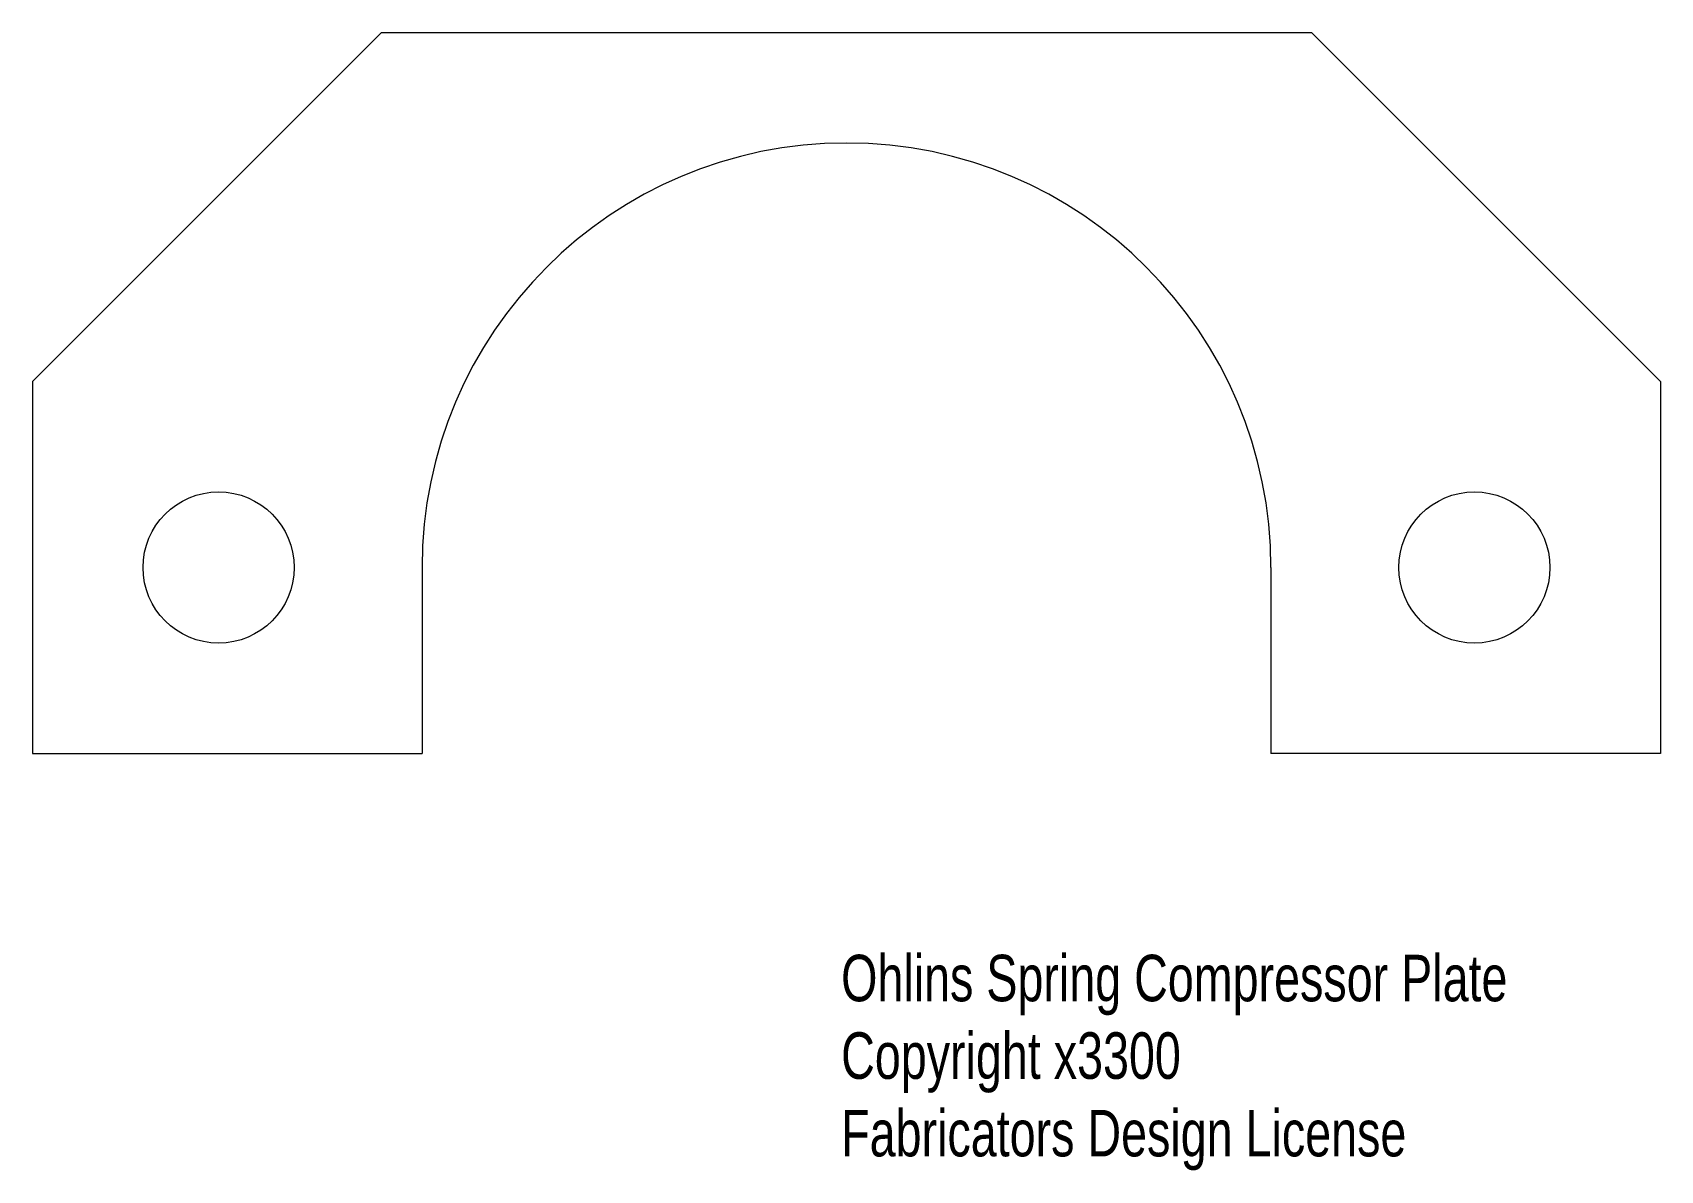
# Model space of a CAD drawing. Header units: millimetres. Extents: x 0 to 140, y -36 to 62.
import ezdxf

# ---------------------------------------------------------------- set-up
doc = ezdxf.new("R2010")
doc.units = ezdxf.units.MM
doc.layers.get('0').update_dxf_attribs({"linetype": 'CONTINUOUS', "lineweight": 0})
doc.layers.add('text', color=7, linetype='CONTINUOUS', lineweight=0)
doc.styles.get("Standard").update_dxf_attribs({"font": 'txt', "width": 0.75})

msp = doc.modelspace()

# ---------------------------------------------------------------- linework, layer by layer
for p, q in [((0, 32), (30, 62)), ((30, 62), (110, 62)), ((140, 32), (110, 62)), ((0, 32), (0, 0)), ((140, 32), (140, 0)), ((33.5, 16), (33.5, 0)), ((106.5, 16), (106.5, 0)), ((106.5, 16), (106.5, 0)), ((0, 0), (33.5, 0)), ((140, 0), (106.5, 0))]:
    msp.add_line(p, q)
for centre in [(16, 16), (124, 16), (124, 16)]:
    msp.add_circle(centre, 6.5)
for start in [0, 360]:
    msp.add_arc((70, 16), 36.5, start, 180)

# ---------------------------------------------------------------- texts
at = {"layer": 'text', "insert": (69.54, -17.3), "char_height": 4, "width": 100, "attachment_point": 1}
msp.add_mtext('Ohlins\\~Spring\\~Compressor\\~Plate\\PCopyright\\~x3300\\PFabricators\\~Design\\~License', dxfattribs=at)

doc.saveas('drawing.dxf')
